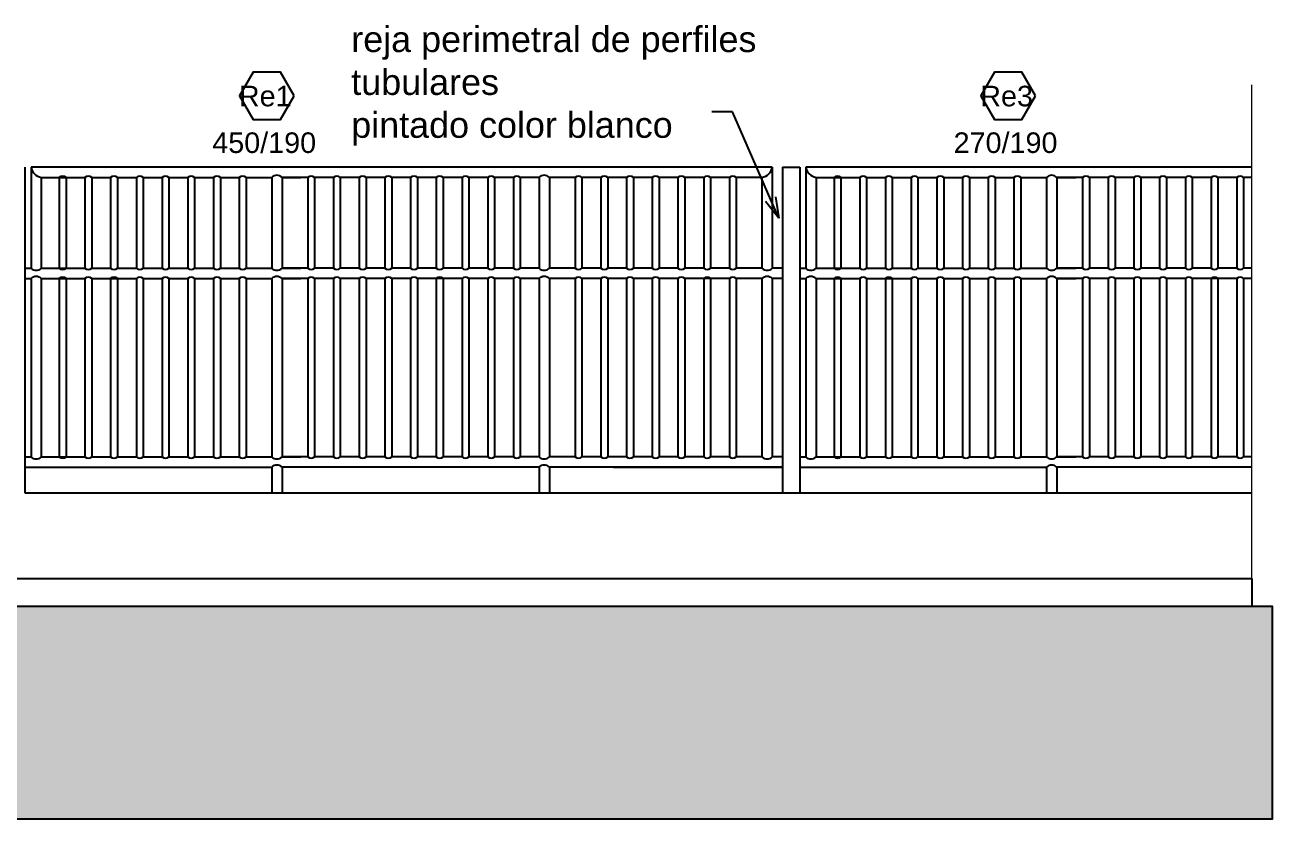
# Model space of a CAD drawing. Header units: metres. Extents: x 1166 to 1459, y -137 to 62.
# Drawn here: x 1315.91 to 1323.19, y -135.97 to -131.34 of the extents above; entities that cross this region are included whole.
import ezdxf

# ---------------------------------------------------------------- set-up
doc = ezdxf.new("R2010")
doc.units = ezdxf.units.M
doc.header["$LTSCALE"] = 0.508
doc.layers.get('0').update_dxf_attribs({"color": 9})
for name, color, linetype in [('2-Desig-Carp', 9, 'Continuous'), ('2-texto', 9, 'Continuous'), ('3-VISTA', 9, 'Continuous'), ('4-carpinterias', 9, 'Continuous'), ('8-cotas-100', 9, 'Continuous'), ('9-Hatch', 9, 'Continuous'), ('arq carpinterias', 9, 'Continuous')]:
    doc.layers.add(name, color=color, linetype=linetype)
doc.styles.add('swiss', font='swissel.ttf')
doc.dimstyles.new('dim-100', dxfattribs={"dimtxt": 0.2, "dimasz": 0.12, "dimexe": 0.05, "dimexo": 0, "dimgap": 0.05, "dimtad": 1, "dimzin": 4, "dimtxsty": 'swiss', "dimblk": 'ARCHTICK', "dimcen": 0.5, "dimdle": 0.1, "dimclrd": 256, "dimclre": 252, "dimclrt": 256, "dimadec": 0, "dimazin": 0, "dimtfac": 1, "dimtix": 1, "dimtmove": 2, "dimatfit": 3, "dimldrblk": 'OPEN30', "dimfxl": 0.05, "dimtolj": 1, "dimtzin": 0, "dimarcsym": 0})

# ---------------------------------------------------------------- blocks, each defined once
blk = doc.blocks.new('_ARCHTICK')
at = {"color": 0, "linetype": 'ByBlock', "const_width": 0.15}
blk.add_lwpolyline([(-0.5, -0.5), (0.5, 0.5)], dxfattribs=at)
blk = doc.blocks.new('_Open30')
at = {"color": 0, "linetype": 'ByBlock', "lineweight": -2}
for p, q in [((-1, 0.268), (0, 0)), ((0, 0), (-1, -0.268)), ((0, 0), (-1, 0))]:
    blk.add_line(p, q, dxfattribs=at)

msp = doc.modelspace()

# ---------------------------------------------------------------- hatches: boundary and pattern name
at = {"layer": '9-Hatch'}
h = msp.add_hatch(color=256, dxfattribs=at)
h.dxf.hatch_style = 1
h.paths.add_polyline_path([(1323.1908, -135.9707), (1323.1908, -134.729), (1257.5533, -134.729), (1257.5533, -135.9707)])

# ---------------------------------------------------------------- linework, layer by layer
at = {"layer": '3-VISTA', "lineweight": 0}
msp.add_line((1323.0734, -134.729), (1323.0734, -131.689), dxfattribs=at)
at = {"layer": '4-carpinterias'}
for p, q in [((1315.9147, -132.169), (1315.9147, -134.069)), ((1320.2747, -132.169), (1315.9501, -132.169)), ((1315.9501, -132.169), (1315.9501, -132.759)), ((1320.2747, -132.169), (1320.2747, -132.759)), ((1320.335, -132.169), (1320.335, -134.069)), ((1320.335, -132.169), (1320.435, -132.169)), ((1320.335, -132.169), (1320.335, -134.069)), ((1320.335, -132.169), (1320.435, -132.169)), ((1320.435, -132.169), (1320.435, -134.069)), ((1320.435, -132.169), (1320.435, -134.069)), ((1323.0734, -132.169), (1320.4705, -132.169)), ((1320.4705, -132.169), (1320.4705, -132.759)), ((1316.0101, -132.229), (1316.2647, -132.229)), ((1316.0101, -132.229), (1316.0101, -132.759)), ((1316.0101, -132.229), (1316.0101, -132.759)), ((1316.0101, -132.229), (1316.0101, -132.759)), ((1316.1147, -132.229), (1316.1147, -132.759)), ((1316.1547, -132.229), (1316.1547, -132.759)), ((1316.2647, -132.229), (1316.2647, -132.759)), ((1316.3047, -132.229), (1316.4147, -132.229)), ((1316.3047, -132.229), (1316.3047, -132.759)), ((1316.4147, -132.229), (1316.4147, -132.759)), ((1316.4547, -132.229), (1316.5647, -132.229)), ((1316.4547, -132.229), (1316.4547, -132.759)), ((1316.5647, -132.229), (1316.5647, -132.759)), ((1316.6047, -132.229), (1316.7147, -132.229)), ((1316.6047, -132.229), (1316.6047, -132.759)), ((1316.7147, -132.229), (1316.7147, -132.759)), ((1316.7547, -132.229), (1316.8647, -132.229)), ((1316.7547, -132.229), (1316.7547, -132.759)), ((1316.8647, -132.229), (1316.8647, -132.759)), ((1316.9047, -132.229), (1317.0147, -132.229)), ((1316.9047, -132.229), (1316.9047, -132.759)), ((1317.0147, -132.229), (1317.0147, -132.759)), ((1317.0547, -132.229), (1317.1647, -132.229)), ((1317.0547, -132.229), (1317.0547, -132.759)), ((1317.1647, -132.229), (1317.1647, -132.759)), ((1317.2047, -132.229), (1317.2047, -132.759)), ((1317.2047, -132.229), (1317.3547, -132.229)), ((1317.3547, -132.229), (1317.3547, -132.759)), ((1317.4147, -132.229), (1317.5247, -132.229)), ((1317.4147, -132.229), (1317.4147, -132.759)), ((1317.4147, -132.229), (1317.4147, -132.759)), ((1317.5647, -132.229), (1317.4147, -132.229)), ((1317.5647, -132.229), (1317.5647, -132.759)), ((1317.6047, -132.229), (1317.6047, -132.759)), ((1317.7147, -132.229), (1317.6047, -132.229)), ((1317.7147, -132.229), (1317.7147, -132.759)), ((1317.8647, -132.229), (1317.7547, -132.229)), ((1317.7547, -132.229), (1317.7547, -132.759)), ((1317.8647, -132.229), (1317.8647, -132.759)), ((1318.0147, -132.229), (1317.9047, -132.229)), ((1317.9047, -132.229), (1317.9047, -132.759)), ((1318.0147, -132.229), (1318.0147, -132.759)), ((1318.1647, -132.229), (1318.0547, -132.229)), ((1318.0547, -132.229), (1318.0547, -132.759)), ((1318.1647, -132.229), (1318.1647, -132.759)), ((1318.3147, -132.229), (1318.2047, -132.229)), ((1318.2047, -132.229), (1318.2047, -132.759)), ((1318.3147, -132.229), (1318.3147, -132.759)), ((1318.4647, -132.229), (1318.3547, -132.229)), ((1318.3547, -132.229), (1318.3547, -132.759)), ((1318.4647, -132.229), (1318.4647, -132.759)), ((1318.5047, -132.229), (1318.5047, -132.759)), ((1318.6147, -132.229), (1318.5047, -132.229)), ((1318.6147, -132.229), (1318.6147, -132.759)), ((1318.7647, -132.229), (1318.6547, -132.229)), ((1318.6547, -132.229), (1318.6547, -132.759)), ((1318.7647, -132.229), (1318.7647, -132.759)), ((1318.8047, -132.229), (1318.8047, -132.759)), ((1318.9147, -132.229), (1318.8047, -132.229)), ((1318.9147, -132.229), (1318.8047, -132.229)), ((1318.9147, -132.229), (1318.9147, -132.759)), ((1318.9147, -132.229), (1318.9147, -132.759)), ((1318.9747, -132.229), (1318.9747, -132.759)), ((1319.1247, -132.229), (1318.9747, -132.229)), ((1319.1247, -132.229), (1319.1247, -132.759)), ((1319.1647, -132.229), (1319.1647, -132.759)), ((1319.2747, -132.229), (1319.1647, -132.229)), ((1319.2747, -132.229), (1319.2747, -132.759)), ((1319.4247, -132.229), (1319.3147, -132.229)), ((1319.3147, -132.229), (1319.3147, -132.759)), ((1319.4247, -132.229), (1319.4247, -132.759)), ((1319.5747, -132.229), (1319.4647, -132.229)), ((1319.4647, -132.229), (1319.4647, -132.759)), ((1319.5747, -132.229), (1319.5747, -132.759)), ((1319.7247, -132.229), (1319.6147, -132.229)), ((1319.6147, -132.229), (1319.6147, -132.759)), ((1319.7247, -132.229), (1319.7247, -132.759)), ((1319.8747, -132.229), (1319.7647, -132.229)), ((1319.7647, -132.229), (1319.7647, -132.759)), ((1319.8747, -132.229), (1319.8747, -132.759)), ((1320.0247, -132.229), (1319.9147, -132.229)), ((1319.9147, -132.229), (1319.9147, -132.759)), ((1320.0247, -132.229), (1320.0247, -132.759)), ((1320.2147, -132.229), (1320.0647, -132.229)), ((1320.0647, -132.229), (1320.0647, -132.759)), ((1320.2147, -132.229), (1320.2147, -132.759)), ((1320.2147, -132.229), (1320.2147, -132.759)), ((1320.2147, -132.229), (1320.2147, -132.759)), ((1320.5305, -132.229), (1320.785, -132.229)), ((1320.5305, -132.229), (1320.5305, -132.759)), ((1320.5305, -132.229), (1320.5305, -132.759)), ((1320.5305, -132.229), (1320.5305, -132.759)), ((1320.635, -132.229), (1320.635, -132.759)), ((1320.675, -132.229), (1320.675, -132.759)), ((1320.785, -132.229), (1320.785, -132.759)), ((1320.825, -132.229), (1320.935, -132.229)), ((1320.825, -132.229), (1320.825, -132.759)), ((1320.935, -132.229), (1320.935, -132.759)), ((1320.975, -132.229), (1321.085, -132.229)), ((1320.975, -132.229), (1320.975, -132.759)), ((1321.085, -132.229), (1321.085, -132.759)), ((1321.125, -132.229), (1321.235, -132.229)), ((1321.125, -132.229), (1321.125, -132.759)), ((1321.235, -132.229), (1321.235, -132.759)), ((1321.275, -132.229), (1321.385, -132.229)), ((1321.275, -132.229), (1321.275, -132.759)), ((1321.385, -132.229), (1321.385, -132.759)), ((1321.425, -132.229), (1321.535, -132.229)), ((1321.425, -132.229), (1321.425, -132.759)), ((1321.535, -132.229), (1321.535, -132.759)), ((1321.575, -132.229), (1321.685, -132.229)), ((1321.575, -132.229), (1321.575, -132.759)), ((1321.685, -132.229), (1321.685, -132.759)), ((1321.725, -132.229), (1321.725, -132.759)), ((1321.725, -132.229), (1321.875, -132.229)), ((1321.875, -132.229), (1321.875, -132.759)), ((1321.935, -132.229), (1322.045, -132.229)), ((1321.935, -132.229), (1321.935, -132.759)), ((1321.935, -132.229), (1321.935, -132.759)), ((1322.085, -132.229), (1321.935, -132.229)), ((1322.085, -132.229), (1322.085, -132.759)), ((1322.125, -132.229), (1322.125, -132.759)), ((1322.235, -132.229), (1322.125, -132.229)), ((1322.235, -132.229), (1322.235, -132.759)), ((1322.385, -132.229), (1322.275, -132.229)), ((1322.275, -132.229), (1322.275, -132.759)), ((1322.385, -132.229), (1322.385, -132.759)), ((1322.535, -132.229), (1322.425, -132.229)), ((1322.425, -132.229), (1322.425, -132.759)), ((1322.535, -132.229), (1322.535, -132.759)), ((1322.685, -132.229), (1322.575, -132.229)), ((1322.575, -132.229), (1322.575, -132.759)), ((1322.685, -132.229), (1322.685, -132.759)), ((1322.835, -132.229), (1322.725, -132.229)), ((1322.725, -132.229), (1322.725, -132.759)), ((1322.835, -132.229), (1322.835, -132.759)), ((1322.985, -132.229), (1322.875, -132.229)), ((1322.875, -132.229), (1322.875, -132.759)), ((1322.985, -132.229), (1322.985, -132.759)), ((1323.025, -132.229), (1323.025, -132.759)), ((1323.0734, -132.229), (1323.025, -132.229)), ((1315.9147, -132.759), (1315.9501, -132.759)), ((1316.0101, -132.759), (1316.2647, -132.759)), ((1316.3047, -132.759), (1316.4147, -132.759)), ((1316.4547, -132.759), (1316.5647, -132.759)), ((1316.6047, -132.759), (1316.7147, -132.759)), ((1316.7547, -132.759), (1316.8647, -132.759)), ((1316.9047, -132.759), (1317.0147, -132.759)), ((1317.0547, -132.759), (1317.1647, -132.759)), ((1317.2047, -132.759), (1317.3547, -132.759)), ((1317.4147, -132.759), (1317.5247, -132.759)), ((1317.5647, -132.759), (1317.4147, -132.759)), ((1317.7147, -132.759), (1317.6047, -132.759)), ((1317.8647, -132.759), (1317.7547, -132.759)), ((1318.0147, -132.759), (1317.9047, -132.759)), ((1318.1647, -132.759), (1318.0547, -132.759)), ((1318.3147, -132.759), (1318.2047, -132.759)), ((1318.4647, -132.759), (1318.3547, -132.759)), ((1318.6147, -132.759), (1318.5047, -132.759)), ((1318.7647, -132.759), (1318.6547, -132.759)), ((1318.9147, -132.759), (1318.8047, -132.759)), ((1318.9147, -132.759), (1318.8047, -132.759)), ((1319.1247, -132.759), (1318.9747, -132.759)), ((1319.2747, -132.759), (1319.1647, -132.759)), ((1319.4247, -132.759), (1319.3147, -132.759)), ((1319.5747, -132.759), (1319.4647, -132.759)), ((1319.7247, -132.759), (1319.6147, -132.759)), ((1319.8747, -132.759), (1319.7647, -132.759)), ((1320.0247, -132.759), (1319.9147, -132.759)), ((1320.2147, -132.759), (1320.0647, -132.759)), ((1320.335, -132.759), (1320.2747, -132.759)), ((1320.435, -132.759), (1320.4705, -132.759)), ((1320.5305, -132.759), (1320.785, -132.759)), ((1320.825, -132.759), (1320.935, -132.759)), ((1320.975, -132.759), (1321.085, -132.759)), ((1321.125, -132.759), (1321.235, -132.759)), ((1321.275, -132.759), (1321.385, -132.759)), ((1321.425, -132.759), (1321.535, -132.759)), ((1321.575, -132.759), (1321.685, -132.759)), ((1321.725, -132.759), (1321.875, -132.759)), ((1321.935, -132.759), (1322.045, -132.759)), ((1322.085, -132.759), (1321.935, -132.759)), ((1322.235, -132.759), (1322.125, -132.759)), ((1322.385, -132.759), (1322.275, -132.759)), ((1322.535, -132.759), (1322.425, -132.759)), ((1322.685, -132.759), (1322.575, -132.759)), ((1322.835, -132.759), (1322.725, -132.759)), ((1322.985, -132.759), (1322.875, -132.759)), ((1323.0734, -132.759), (1323.025, -132.759)), ((1315.9147, -132.819), (1315.9501, -132.819)), ((1315.9501, -132.819), (1315.9501, -133.859)), ((1316.0101, -132.819), (1316.2647, -132.819)), ((1316.0101, -132.819), (1316.0101, -133.859)), ((1316.0101, -132.819), (1316.0101, -133.859)), ((1316.1147, -132.819), (1316.1147, -133.859)), ((1316.1547, -132.819), (1316.1547, -133.859)), ((1316.2647, -132.819), (1316.2647, -133.859)), ((1316.3047, -132.819), (1316.5647, -132.819)), ((1316.3047, -132.819), (1316.3047, -133.859)), ((1316.4147, -132.819), (1316.4147, -133.859)), ((1316.4547, -132.819), (1316.4547, -133.859)), ((1316.5647, -132.819), (1316.5647, -133.859)), ((1316.6047, -132.819), (1316.7147, -132.819)), ((1316.6047, -132.819), (1316.6047, -133.859)), ((1316.7147, -132.819), (1316.7147, -133.859)), ((1316.7547, -132.819), (1316.8647, -132.819)), ((1316.7547, -132.819), (1316.7547, -133.859)), ((1316.8647, -132.819), (1316.8647, -133.859)), ((1316.9047, -132.819), (1317.0147, -132.819)), ((1316.9047, -132.819), (1316.9047, -133.859)), ((1317.0147, -132.819), (1317.0147, -133.859)), ((1317.0547, -132.819), (1317.1647, -132.819)), ((1317.0547, -132.819), (1317.0547, -133.859)), ((1317.1647, -132.819), (1317.1647, -133.859)), ((1317.2047, -132.819), (1317.3547, -132.819)), ((1317.2047, -132.819), (1317.2047, -133.859)), ((1317.3547, -132.819), (1317.3547, -133.859)), ((1317.4147, -132.819), (1317.5247, -132.819)), ((1317.4147, -132.819), (1317.4147, -133.859)), ((1317.4147, -132.819), (1317.4147, -133.859)), ((1317.5647, -132.819), (1317.4147, -132.819)), ((1317.5647, -132.819), (1317.5647, -133.859)), ((1317.7147, -132.819), (1317.6047, -132.819)), ((1317.6047, -132.819), (1317.6047, -133.859)), ((1317.7147, -132.819), (1317.7147, -133.859)), ((1317.8647, -132.819), (1317.7547, -132.819)), ((1317.7547, -132.819), (1317.7547, -133.859)), ((1317.8647, -132.819), (1317.8647, -133.859)), ((1318.0147, -132.819), (1317.9047, -132.819)), ((1317.9047, -132.819), (1317.9047, -133.859)), ((1318.0147, -132.819), (1318.0147, -133.859)), ((1318.1647, -132.819), (1318.0547, -132.819)), ((1318.0547, -132.819), (1318.0547, -133.859)), ((1318.1647, -132.819), (1318.1647, -133.859)), ((1318.4647, -132.819), (1318.2047, -132.819)), ((1318.2047, -132.819), (1318.2047, -133.859)), ((1318.3147, -132.819), (1318.3147, -133.859)), ((1318.3547, -132.819), (1318.3547, -133.859)), ((1318.4647, -132.819), (1318.3547, -132.819)), ((1318.4647, -132.819), (1318.4647, -133.859)), ((1318.5047, -132.819), (1318.5047, -133.859)), ((1318.6147, -132.819), (1318.5047, -132.819)), ((1318.6147, -132.819), (1318.6147, -133.859)), ((1318.6547, -132.819), (1318.6547, -133.859)), ((1318.7647, -132.819), (1318.6547, -132.819)), ((1318.7647, -132.819), (1318.7647, -133.859)), ((1318.8047, -132.819), (1318.8047, -133.859)), ((1318.9147, -132.819), (1318.8047, -132.819)), ((1318.9147, -132.819), (1318.8047, -132.819)), ((1318.9147, -132.819), (1318.9147, -133.859)), ((1318.9147, -132.819), (1318.9147, -133.859)), ((1318.9747, -132.819), (1318.9747, -133.859)), ((1319.1247, -132.819), (1318.9747, -132.819)), ((1319.1247, -132.819), (1319.1247, -133.859)), ((1319.2747, -132.819), (1319.1647, -132.819)), ((1319.1647, -132.819), (1319.1647, -133.859)), ((1319.2747, -132.819), (1319.2747, -133.859)), ((1319.4247, -132.819), (1319.3147, -132.819)), ((1319.3147, -132.819), (1319.3147, -133.859)), ((1319.4247, -132.819), (1319.4247, -133.859)), ((1319.5747, -132.819), (1319.4647, -132.819)), ((1319.4647, -132.819), (1319.4647, -133.859)), ((1319.5747, -132.819), (1319.5747, -133.859)), ((1319.7247, -132.819), (1319.6147, -132.819)), ((1319.6147, -132.819), (1319.6147, -133.859)), ((1319.7247, -132.819), (1319.7247, -133.859)), ((1320.0247, -132.819), (1319.7647, -132.819)), ((1319.7647, -132.819), (1319.7647, -133.859)), ((1319.8747, -132.819), (1319.8747, -133.859)), ((1319.9147, -132.819), (1319.9147, -133.859)), ((1320.0247, -132.819), (1320.0247, -133.859)), ((1320.2147, -132.819), (1320.0647, -132.819)), ((1320.0647, -132.819), (1320.0647, -133.859)), ((1320.2147, -132.819), (1320.2147, -133.859)), ((1320.2147, -132.819), (1320.2147, -133.859)), ((1320.335, -132.819), (1320.2747, -132.819)), ((1320.2747, -132.819), (1320.2747, -133.859)), ((1320.435, -132.819), (1320.4705, -132.819)), ((1320.4705, -132.819), (1320.4705, -133.859)), ((1320.5305, -132.819), (1320.785, -132.819)), ((1320.5305, -132.819), (1320.5305, -133.859)), ((1320.5305, -132.819), (1320.5305, -133.859)), ((1320.635, -132.819), (1320.635, -133.859)), ((1320.675, -132.819), (1320.675, -133.859)), ((1320.785, -132.819), (1320.785, -133.859)), ((1320.825, -132.819), (1321.085, -132.819)), ((1320.825, -132.819), (1320.825, -133.859)), ((1320.935, -132.819), (1320.935, -133.859)), ((1320.975, -132.819), (1320.975, -133.859)), ((1321.085, -132.819), (1321.085, -133.859)), ((1321.125, -132.819), (1321.235, -132.819)), ((1321.125, -132.819), (1321.125, -133.859)), ((1321.235, -132.819), (1321.235, -133.859)), ((1321.275, -132.819), (1321.385, -132.819)), ((1321.275, -132.819), (1321.275, -133.859)), ((1321.385, -132.819), (1321.385, -133.859)), ((1321.425, -132.819), (1321.535, -132.819)), ((1321.425, -132.819), (1321.425, -133.859)), ((1321.535, -132.819), (1321.535, -133.859)), ((1321.575, -132.819), (1321.685, -132.819)), ((1321.575, -132.819), (1321.575, -133.859)), ((1321.685, -132.819), (1321.685, -133.859)), ((1321.725, -132.819), (1321.875, -132.819)), ((1321.725, -132.819), (1321.725, -133.859)), ((1321.875, -132.819), (1321.875, -133.859)), ((1321.935, -132.819), (1322.045, -132.819)), ((1321.935, -132.819), (1321.935, -133.859)), ((1321.935, -132.819), (1321.935, -133.859)), ((1322.085, -132.819), (1321.935, -132.819)), ((1322.085, -132.819), (1322.085, -133.859)), ((1322.235, -132.819), (1322.125, -132.819)), ((1322.125, -132.819), (1322.125, -133.859)), ((1322.235, -132.819), (1322.235, -133.859)), ((1322.385, -132.819), (1322.275, -132.819)), ((1322.275, -132.819), (1322.275, -133.859)), ((1322.385, -132.819), (1322.385, -133.859)), ((1322.535, -132.819), (1322.425, -132.819)), ((1322.425, -132.819), (1322.425, -133.859)), ((1322.535, -132.819), (1322.535, -133.859)), ((1322.685, -132.819), (1322.575, -132.819)), ((1322.575, -132.819), (1322.575, -133.859)), ((1322.685, -132.819), (1322.685, -133.859)), ((1322.985, -132.819), (1322.725, -132.819)), ((1322.725, -132.819), (1322.725, -133.859)), ((1322.835, -132.819), (1322.835, -133.859)), ((1322.875, -132.819), (1322.875, -133.859)), ((1322.985, -132.819), (1322.875, -132.819)), ((1322.985, -132.819), (1322.985, -133.859)), ((1323.025, -132.819), (1323.025, -133.859)), ((1323.0734, -132.819), (1323.025, -132.819)), ((1315.9147, -133.859), (1315.9501, -133.859)), ((1316.0101, -133.859), (1316.0547, -133.859)), ((1316.0547, -133.859), (1316.2647, -133.859)), ((1316.3047, -133.859), (1316.4147, -133.859)), ((1316.4547, -133.859), (1316.5647, -133.859)), ((1316.6047, -133.859), (1316.7147, -133.859)), ((1316.7547, -133.859), (1316.8647, -133.859)), ((1316.9047, -133.859), (1317.0147, -133.859)), ((1317.0547, -133.859), (1317.1647, -133.859)), ((1317.2047, -133.859), (1317.3547, -133.859)), ((1317.4147, -133.859), (1317.5247, -133.859)), ((1317.5647, -133.859), (1317.4147, -133.859)), ((1317.7147, -133.859), (1317.6047, -133.859)), ((1317.8647, -133.859), (1317.7547, -133.859)), ((1318.0147, -133.859), (1317.9047, -133.859)), ((1318.1647, -133.859), (1318.0547, -133.859)), ((1318.3147, -133.859), (1318.2047, -133.859)), ((1318.4647, -133.859), (1318.3547, -133.859)), ((1318.6147, -133.859), (1318.5047, -133.859)), ((1318.7647, -133.859), (1318.6547, -133.859)), ((1318.9147, -133.859), (1318.8047, -133.859)), ((1318.9147, -133.859), (1318.8047, -133.859)), ((1319.1247, -133.859), (1318.9747, -133.859)), ((1319.2747, -133.859), (1319.1647, -133.859)), ((1319.4247, -133.859), (1319.3147, -133.859)), ((1319.5747, -133.859), (1319.4647, -133.859)), ((1319.7247, -133.859), (1319.6147, -133.859)), ((1319.8747, -133.859), (1319.7647, -133.859)), ((1320.0247, -133.859), (1319.9147, -133.859)), ((1320.2147, -133.859), (1320.0647, -133.859)), ((1320.335, -133.859), (1320.2747, -133.859)), ((1320.435, -133.859), (1320.4705, -133.859)), ((1320.5305, -133.859), (1320.575, -133.859)), ((1320.575, -133.859), (1320.785, -133.859)), ((1320.825, -133.859), (1320.935, -133.859)), ((1320.975, -133.859), (1321.085, -133.859)), ((1321.125, -133.859), (1321.235, -133.859)), ((1321.275, -133.859), (1321.385, -133.859)), ((1321.425, -133.859), (1321.535, -133.859)), ((1321.575, -133.859), (1321.685, -133.859)), ((1321.725, -133.859), (1321.875, -133.859)), ((1321.935, -133.859), (1322.045, -133.859)), ((1322.085, -133.859), (1321.935, -133.859)), ((1322.235, -133.859), (1322.125, -133.859)), ((1322.385, -133.859), (1322.275, -133.859)), ((1322.535, -133.859), (1322.425, -133.859)), ((1322.685, -133.859), (1322.575, -133.859)), ((1322.835, -133.859), (1322.725, -133.859)), ((1322.985, -133.859), (1322.875, -133.859)), ((1323.0734, -133.859), (1323.025, -133.859)), ((1315.9147, -133.919), (1317.3547, -133.919)), ((1317.3547, -133.919), (1317.3547, -134.069)), ((1317.4147, -133.919), (1317.4147, -134.069)), ((1317.4147, -133.919), (1317.4147, -134.069)), ((1318.9147, -133.919), (1317.4147, -133.919)), ((1318.9147, -133.919), (1318.9147, -134.069)), ((1318.9147, -133.919), (1318.9147, -134.069)), ((1318.9747, -133.919), (1318.9747, -134.069)), ((1320.335, -133.919), (1318.9747, -133.919)), ((1319.3491, -133.919), (1320.335, -133.919)), ((1320.435, -133.919), (1321.875, -133.919)), ((1321.875, -133.919), (1321.875, -134.069)), ((1321.935, -133.919), (1321.935, -134.069)), ((1321.935, -133.919), (1321.935, -134.069)), ((1323.0734, -133.919), (1321.935, -133.919)), ((1315.9147, -134.069), (1320.4147, -134.069)), ((1319.3491, -134.069), (1323.0734, -134.069)), ((1307.2734, -134.569), (1323.0734, -134.569)), ((1323.0734, -134.569), (1323.0734, -134.729))]:
    msp.add_line(p, q, dxfattribs=at)
for centre, radius, start, end in [((1316.0203, -132.1589), 0.0709, 188.21575, 261.78425), ((1320.2046, -132.1589), 0.0709, 278.21575, 351.78425), ((1320.5406, -132.1589), 0.0709, 188.21575, 261.78425), ((1316.1347, -132.2525), 0.0308, 49.58583, 130.41417), ((1316.2847, -132.2525), 0.0308, 49.58583, 130.41417), ((1316.4347, -132.2525), 0.0308, 49.58583, 130.41417), ((1316.5847, -132.2525), 0.0308, 49.58583, 130.41417), ((1316.7347, -132.2525), 0.0308, 49.58583, 130.41417), ((1316.8847, -132.2525), 0.0308, 49.58583, 130.41417), ((1317.0347, -132.2525), 0.0308, 49.58583, 130.41417), ((1317.1847, -132.2525), 0.0308, 49.58583, 130.41417), ((1317.3847, -132.2615), 0.0442, 47.29032, 132.70968), ((1317.5847, -132.2525), 0.0308, 49.58583, 130.41417), ((1317.7347, -132.2525), 0.0308, 49.58583, 130.41417), ((1317.8847, -132.2525), 0.0308, 49.58583, 130.41417), ((1318.0347, -132.2525), 0.0308, 49.58583, 130.41417), ((1318.1847, -132.2525), 0.0308, 49.58583, 130.41417), ((1318.3347, -132.2525), 0.0308, 49.58583, 130.41417), ((1318.4847, -132.2525), 0.0308, 49.58583, 130.41417), ((1318.6347, -132.2525), 0.0308, 49.58583, 130.41417), ((1318.7847, -132.2525), 0.0308, 49.58583, 130.41417), ((1318.9447, -132.2615), 0.0442, 47.29032, 132.70968), ((1319.1447, -132.2525), 0.0308, 49.58583, 130.41417), ((1319.2947, -132.2525), 0.0308, 49.58583, 130.41417), ((1319.4447, -132.2525), 0.0308, 49.58583, 130.41417), ((1319.5947, -132.2525), 0.0308, 49.58583, 130.41417), ((1319.7447, -132.2525), 0.0308, 49.58583, 130.41417), ((1319.8947, -132.2525), 0.0308, 49.58583, 130.41417), ((1320.0447, -132.2525), 0.0308, 49.58583, 130.41417), ((1320.655, -132.2525), 0.0308, 49.58583, 130.41417), ((1320.805, -132.2525), 0.0308, 49.58583, 130.41417), ((1320.955, -132.2525), 0.0308, 49.58583, 130.41417), ((1321.105, -132.2525), 0.0308, 49.58583, 130.41417), ((1321.255, -132.2525), 0.0308, 49.58583, 130.41417), ((1321.405, -132.2525), 0.0308, 49.58583, 130.41417), ((1321.555, -132.2525), 0.0308, 49.58583, 130.41417), ((1321.705, -132.2525), 0.0308, 49.58583, 130.41417), ((1321.905, -132.2615), 0.0442, 47.29032, 132.70968), ((1322.105, -132.2525), 0.0308, 49.58583, 130.41417), ((1322.255, -132.2525), 0.0308, 49.58583, 130.41417), ((1322.405, -132.2525), 0.0308, 49.58583, 130.41417), ((1322.555, -132.2525), 0.0308, 49.58583, 130.41417), ((1322.705, -132.2525), 0.0308, 49.58583, 130.41417), ((1322.855, -132.2525), 0.0308, 49.58583, 130.41417), ((1323.005, -132.2525), 0.0308, 49.58583, 130.41417), ((1315.9801, -132.7265), 0.0442, 227.29032, 312.70968), ((1316.1347, -132.7355), 0.0308, 229.58583, 310.41417), ((1316.2847, -132.7355), 0.0308, 229.58583, 310.41417), ((1316.4347, -132.7355), 0.0308, 229.58583, 310.41417), ((1316.5847, -132.7355), 0.0308, 229.58583, 310.41417), ((1316.7347, -132.7355), 0.0308, 229.58583, 310.41417), ((1316.8847, -132.7355), 0.0308, 229.58583, 310.41417), ((1317.0347, -132.7355), 0.0308, 229.58583, 310.41417), ((1317.1847, -132.7355), 0.0308, 229.58583, 310.41417), ((1317.3847, -132.7265), 0.0442, 227.29032, 312.70968), ((1317.5847, -132.7355), 0.0308, 229.58583, 310.41417), ((1317.7347, -132.7355), 0.0308, 229.58583, 310.41417), ((1317.8847, -132.7355), 0.0308, 229.58583, 310.41417), ((1318.0347, -132.7355), 0.0308, 229.58583, 310.41417), ((1318.1847, -132.7355), 0.0308, 229.58583, 310.41417), ((1318.3347, -132.7355), 0.0308, 229.58583, 310.41417), ((1318.4847, -132.7355), 0.0308, 229.58583, 310.41417), ((1318.6347, -132.7355), 0.0308, 229.58583, 310.41417), ((1318.7847, -132.7355), 0.0308, 229.58583, 310.41417), ((1318.9447, -132.7265), 0.0442, 227.29032, 312.70968), ((1319.1447, -132.7355), 0.0308, 229.58583, 310.41417), ((1319.2947, -132.7355), 0.0308, 229.58583, 310.41417), ((1319.4447, -132.7355), 0.0308, 229.58583, 310.41417), ((1319.5947, -132.7355), 0.0308, 229.58583, 310.41417), ((1319.7447, -132.7355), 0.0308, 229.58583, 310.41417), ((1319.8947, -132.7355), 0.0308, 229.58583, 310.41417), ((1320.0447, -132.7355), 0.0308, 229.58583, 310.41417), ((1320.2447, -132.7265), 0.0442, 227.29032, 312.70968), ((1320.5005, -132.7265), 0.0442, 227.29032, 312.70968), ((1320.655, -132.7355), 0.0308, 229.58583, 310.41417), ((1320.805, -132.7355), 0.0308, 229.58583, 310.41417), ((1320.955, -132.7355), 0.0308, 229.58583, 310.41417), ((1321.105, -132.7355), 0.0308, 229.58583, 310.41417), ((1321.255, -132.7355), 0.0308, 229.58583, 310.41417), ((1321.405, -132.7355), 0.0308, 229.58583, 310.41417), ((1321.555, -132.7355), 0.0308, 229.58583, 310.41417), ((1321.705, -132.7355), 0.0308, 229.58583, 310.41417), ((1321.905, -132.7265), 0.0442, 227.29032, 312.70968), ((1322.105, -132.7355), 0.0308, 229.58583, 310.41417), ((1322.255, -132.7355), 0.0308, 229.58583, 310.41417), ((1322.405, -132.7355), 0.0308, 229.58583, 310.41417), ((1322.555, -132.7355), 0.0308, 229.58583, 310.41417), ((1322.705, -132.7355), 0.0308, 229.58583, 310.41417), ((1322.855, -132.7355), 0.0308, 229.58583, 310.41417), ((1323.005, -132.7355), 0.0308, 229.58583, 310.41417), ((1315.9801, -132.8515), 0.0442, 47.29032, 132.70968), ((1316.1347, -132.8425), 0.0308, 49.58583, 130.41417), ((1316.2847, -132.8425), 0.0308, 49.58583, 130.41417), ((1316.4347, -132.8425), 0.0308, 49.58583, 130.41417), ((1316.5847, -132.8425), 0.0308, 49.58583, 130.41417), ((1316.7347, -132.8425), 0.0308, 49.58583, 130.41417), ((1316.8847, -132.8425), 0.0308, 49.58583, 130.41417), ((1317.0347, -132.8425), 0.0308, 49.58583, 130.41417), ((1317.1847, -132.8425), 0.0308, 49.58583, 130.41417), ((1317.3847, -132.8515), 0.0442, 47.29032, 132.70968), ((1317.5847, -132.8425), 0.0308, 49.58583, 130.41417), ((1317.7347, -132.8425), 0.0308, 49.58583, 130.41417), ((1317.8847, -132.8425), 0.0308, 49.58583, 130.41417), ((1318.0347, -132.8425), 0.0308, 49.58583, 130.41417), ((1318.1847, -132.8425), 0.0308, 49.58583, 130.41417), ((1318.3347, -132.8425), 0.0308, 49.58583, 130.41417), ((1318.4847, -132.8425), 0.0308, 49.58583, 130.41417), ((1318.6347, -132.8425), 0.0308, 49.58583, 130.41417), ((1318.7847, -132.8425), 0.0308, 49.58583, 130.41417), ((1318.9447, -132.8515), 0.0442, 47.29032, 132.70968), ((1319.1447, -132.8425), 0.0308, 49.58583, 130.41417), ((1319.2947, -132.8425), 0.0308, 49.58583, 130.41417), ((1319.4447, -132.8425), 0.0308, 49.58583, 130.41417), ((1319.5947, -132.8425), 0.0308, 49.58583, 130.41417), ((1319.7447, -132.8425), 0.0308, 49.58583, 130.41417), ((1319.8947, -132.8425), 0.0308, 49.58583, 130.41417), ((1320.0447, -132.8425), 0.0308, 49.58583, 130.41417), ((1320.2447, -132.8515), 0.0442, 47.29032, 132.70968), ((1320.5005, -132.8515), 0.0442, 47.29032, 132.70968), ((1320.655, -132.8425), 0.0308, 49.58583, 130.41417), ((1320.805, -132.8425), 0.0308, 49.58583, 130.41417), ((1320.955, -132.8425), 0.0308, 49.58583, 130.41417), ((1321.105, -132.8425), 0.0308, 49.58583, 130.41417), ((1321.255, -132.8425), 0.0308, 49.58583, 130.41417), ((1321.405, -132.8425), 0.0308, 49.58583, 130.41417), ((1321.555, -132.8425), 0.0308, 49.58583, 130.41417), ((1321.705, -132.8425), 0.0308, 49.58583, 130.41417), ((1321.905, -132.8515), 0.0442, 47.29032, 132.70968), ((1322.105, -132.8425), 0.0308, 49.58583, 130.41417), ((1322.255, -132.8425), 0.0308, 49.58583, 130.41417), ((1322.405, -132.8425), 0.0308, 49.58583, 130.41417), ((1322.555, -132.8425), 0.0308, 49.58583, 130.41417), ((1322.705, -132.8425), 0.0308, 49.58583, 130.41417), ((1322.855, -132.8425), 0.0308, 49.58583, 130.41417), ((1323.005, -132.8425), 0.0308, 49.58583, 130.41417), ((1315.9801, -133.8265), 0.0442, 227.29032, 312.70968), ((1316.1347, -133.8355), 0.0308, 229.58583, 310.41417), ((1316.2847, -133.8355), 0.0308, 229.58583, 310.41417), ((1316.4347, -133.8355), 0.0308, 229.58583, 310.41417), ((1316.5847, -133.8355), 0.0308, 229.58583, 310.41417), ((1316.7347, -133.8355), 0.0308, 229.58583, 310.41417), ((1316.8847, -133.8355), 0.0308, 229.58583, 310.41417), ((1317.0347, -133.8355), 0.0308, 229.58583, 310.41417), ((1317.1847, -133.8355), 0.0308, 229.58583, 310.41417), ((1317.3847, -133.8265), 0.0442, 227.29032, 312.70968), ((1317.5847, -133.8355), 0.0308, 229.58583, 310.41417), ((1317.7347, -133.8355), 0.0308, 229.58583, 310.41417), ((1317.8847, -133.8355), 0.0308, 229.58583, 310.41417), ((1318.0347, -133.8355), 0.0308, 229.58583, 310.41417), ((1318.1847, -133.8355), 0.0308, 229.58583, 310.41417), ((1318.3347, -133.8355), 0.0308, 229.58583, 310.41417), ((1318.4847, -133.8355), 0.0308, 229.58583, 310.41417), ((1318.6347, -133.8355), 0.0308, 229.58583, 310.41417), ((1318.7847, -133.8355), 0.0308, 229.58583, 310.41417), ((1318.9447, -133.8265), 0.0442, 227.29032, 312.70968), ((1319.1447, -133.8355), 0.0308, 229.58583, 310.41417), ((1319.2947, -133.8355), 0.0308, 229.58583, 310.41417), ((1319.4447, -133.8355), 0.0308, 229.58583, 310.41417), ((1319.5947, -133.8355), 0.0308, 229.58583, 310.41417), ((1319.7447, -133.8355), 0.0308, 229.58583, 310.41417), ((1319.8947, -133.8355), 0.0308, 229.58583, 310.41417), ((1320.0447, -133.8355), 0.0308, 229.58583, 310.41417), ((1320.2447, -133.8265), 0.0442, 227.29032, 312.70968), ((1320.5005, -133.8265), 0.0442, 227.29032, 312.70968), ((1320.655, -133.8355), 0.0308, 229.58583, 310.41417), ((1320.805, -133.8355), 0.0308, 229.58583, 310.41417), ((1320.955, -133.8355), 0.0308, 229.58583, 310.41417), ((1321.105, -133.8355), 0.0308, 229.58583, 310.41417), ((1321.255, -133.8355), 0.0308, 229.58583, 310.41417), ((1321.405, -133.8355), 0.0308, 229.58583, 310.41417), ((1321.555, -133.8355), 0.0308, 229.58583, 310.41417), ((1321.705, -133.8355), 0.0308, 229.58583, 310.41417), ((1321.905, -133.8265), 0.0442, 227.29032, 312.70968), ((1322.105, -133.8355), 0.0308, 229.58583, 310.41417), ((1322.255, -133.8355), 0.0308, 229.58583, 310.41417), ((1322.405, -133.8355), 0.0308, 229.58583, 310.41417), ((1322.555, -133.8355), 0.0308, 229.58583, 310.41417), ((1322.705, -133.8355), 0.0308, 229.58583, 310.41417), ((1322.855, -133.8355), 0.0308, 229.58583, 310.41417), ((1323.005, -133.8355), 0.0308, 229.58583, 310.41417), ((1317.3847, -133.9515), 0.0442, 47.29032, 132.70968), ((1318.9447, -133.9515), 0.0442, 47.29032, 132.70968), ((1321.905, -133.9515), 0.0442, 47.29032, 132.70968)]:
    msp.add_arc(centre, radius, start, end, dxfattribs=at)
at = {"layer": '9-Hatch'}
msp.add_lwpolyline([(1257.5533, -134.729), (1323.1908, -134.729), (1323.1908, -135.9707), (1257.5533, -135.9707)], close=True, dxfattribs=at)
at = {"layer": 'arq carpinterias'}
for points in [[(1317.4846, -131.7545), (1317.4049, -131.6164), (1317.2455, -131.6164), (1317.1658, -131.7545), (1317.2455, -131.8925), (1317.4049, -131.8925)], [(1321.81, -131.7545), (1321.7303, -131.6164), (1321.5709, -131.6164), (1321.4912, -131.7545), (1321.5709, -131.8925), (1321.7303, -131.8925)]]:
    msp.add_lwpolyline(points, close=True, dxfattribs=at)

# ---------------------------------------------------------------- texts
at = {"layer": '2-Desig-Carp', "char_height": 0.12, "width": 5.113846, "attachment_point": 3, "style": 'swiss'}
for s, insert in [('Re1', (1317.4703, -131.695)), ('Re3', (1321.7957, -131.695)), ('\\pi-0.36,l0.48,t0.48;{\\fArial|b0|i0|c0|p34;450/190}', (1317.6135, -131.967)), ('\\pi-0.36,l0.48,t0.48;{\\fArial|b0|i0|c0|p34;270/190}', (1321.9389, -131.967))]:
    msp.add_mtext(s, dxfattribs=dict(at, insert=insert))
at = {"layer": '2-texto', "insert": (1317.8185, -132.0438), "char_height": 0.15, "width": 2.410562, "attachment_point": 7, "style": 'swiss'}
msp.add_mtext('\\A1;reja perimetral de perfiles tubulares\\Ppintado color blanco', dxfattribs=at)

# ---------------------------------------------------------------- leaders
at = {"layer": '8-cotas-100', "annotation_type": 0, "has_hookline": 1, "hookline_direction": 0, "horizontal_direction": (-1, 0, 0)}
msp.add_leader([(1320.3123, -132.4663), (1320.0427, -131.8469), (1319.9227, -131.8469)], dimstyle='dim-100', override={"dimgap": 0.05, "dimtad": 0, "dimarcsym": 1}, dxfattribs=at)

doc.saveas('drawing.dxf')
